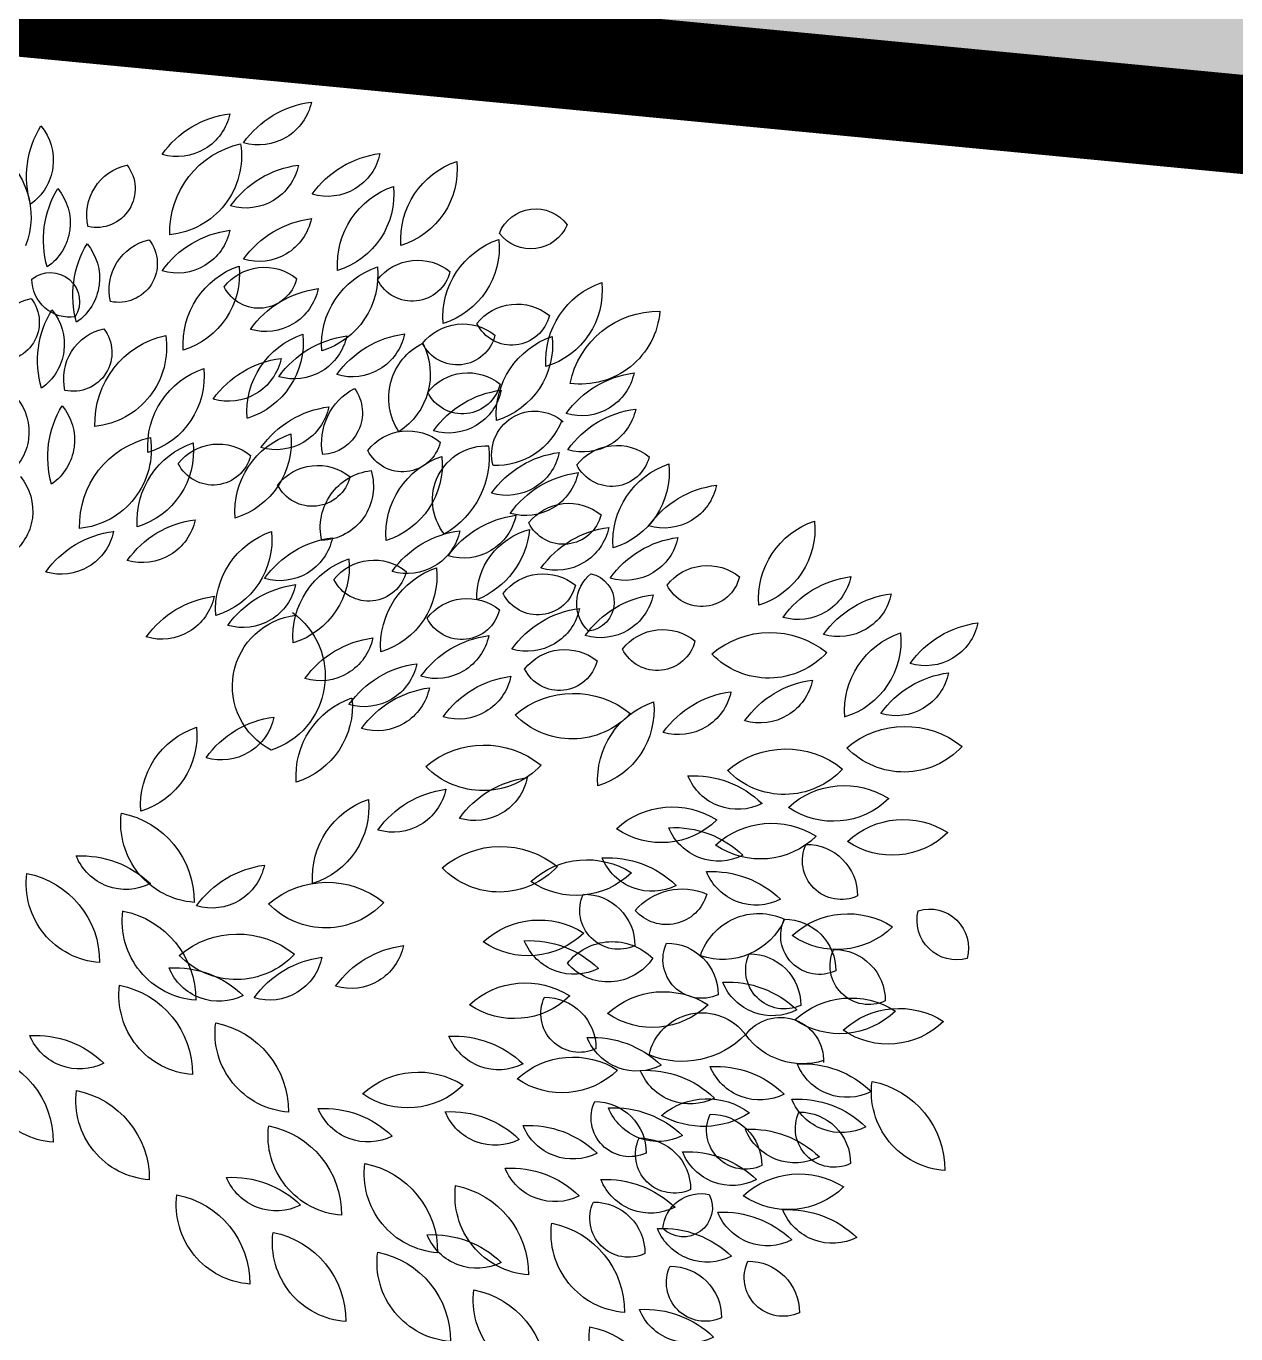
# Model space of a CAD drawing. Header units: metres. Extents: x 1097510 to 2158594, y 877039 to 1751652.
# Drawn here: x 1097627.5 to 1097633.63, y 877197.34 to 877203.96 of the extents above; entities that cross this region are included whole.
import ezdxf

# ---------------------------------------------------------------- set-up
doc = ezdxf.new("R2010")
doc.units = ezdxf.units.M
doc.linetypes.add('DASHED', pattern=[0.75, 0.5, -0.25])
doc.layers.add('C-TOPO-MINR', color=8, linetype='Continuous')
doc.layers.add('DWGAUTOCAD.COM', color=7, linetype='Continuous')

# ---------------------------------------------------------------- blocks, each defined once
blk = doc.blocks.new('A$C74456AAD')
at = {"color": 64, "linetype": 'Continuous'}
for centre, radius, start, end in [((1.8774, 4.89), 0.1402, 191.6172, 286.455), ((1.7069, 4.6059), 0.258, 35.4496, 82.6225), ((1.9197, 4.5755), 0.258, 35.4496, 82.6225), ((2.0901, 4.8596), 0.1402, 191.6172, 286.455), ((2.1293, 4.7214), 0.207, 171.3398, 264.5004), ((1.8741, 4.5226), 0.2354, 358.2313, 77.6088), ((1.6983, 4.7556), 0.1402, 191.6172, 286.455), ((1.5279, 4.4715), 0.258, 35.4496, 82.6225), ((1.567, 4.6857), 0.2075, 174.195, 252.9383), ((1.2914, 4.5028), 0.2153, 355.8674, 71.2659), ((1.7407, 4.4411), 0.258, 35.4496, 82.6225), ((1.9111, 4.7252), 0.1402, 191.6172, 286.455), ((1.7323, 4.6205), 0.2075, 174.195, 252.9383), ((1.4567, 4.4376), 0.2153, 355.8674, 71.2659), ((1.8774, 4.5858), 0.1402, 191.6172, 286.455), ((1.7069, 4.3017), 0.258, 35.4496, 82.6225), ((1.9197, 4.2713), 0.258, 35.4496, 82.6225), ((2.0901, 4.5554), 0.1402, 191.6172, 286.455), ((1.4571, 4.4822), 0.2075, 174.195, 252.9383), ((1.1816, 4.2993), 0.2153, 355.8674, 71.2659), ((1.4623, 4.3153), 0.1336, 38.2197, 128.9687), ((1.4766, 4.443), 0.1012, 193.6319, 333.5567), ((1.7739, 4.4104), 0.2075, 174.195, 252.9383), ((1.4983, 4.2275), 0.2153, 355.8674, 71.2659), ((1.8627, 4.2969), 0.1336, 38.2197, 128.9687), ((2.1353, 4.4125), 0.2075, 174.195, 252.9383), ((1.8597, 4.2297), 0.2153, 355.8674, 71.2659), ((1.6891, 4.1188), 0.258, 35.4496, 82.6225), ((1.8596, 4.4029), 0.1402, 191.6172, 286.455), ((1.877, 4.4246), 0.1012, 193.6319, 333.5567), ((1.2028, 4.2008), 0.1336, 38.2197, 128.9687), ((1.2171, 4.3285), 0.1012, 193.6319, 333.5567), ((1.3448, 4.149), 0.1336, 38.2197, 128.9687), ((1.3176, 4.2289), 0.2075, 174.195, 252.9383), ((1.042, 4.046), 0.2153, 355.8674, 71.2659), ((1.3591, 4.2767), 0.1012, 193.6319, 333.5567), ((1.4636, 4.0005), 0.258, 35.4496, 82.6225), ((1.634, 4.2846), 0.1402, 191.6172, 286.455), ((1.6147, 3.9952), 0.258, 35.4496, 82.6225), ((1.7851, 4.2793), 0.1402, 191.6172, 286.455), ((1.9687, 4.2345), 0.2075, 174.195, 252.9383), ((1.6931, 4.0517), 0.2153, 355.8674, 71.2659), ((1.607, 4.151), 0.1774, 152.7345, 237.5652), ((1.3785, 4.0892), 0.1596, 326.5839, 63.7158), ((1.9564, 4.2208), 0.1402, 191.6172, 286.455), ((1.786, 3.9367), 0.258, 35.4496, 82.6225), ((1.3312, 4.0214), 0.1336, 38.2197, 128.9687), ((1.2113, 3.8538), 0.258, 35.4496, 82.6225), ((1.3817, 4.1379), 0.1402, 191.6172, 286.455), ((1.3456, 4.1491), 0.1012, 193.6319, 333.5567), ((1.7158, 4.0506), 0.1091, 144.268, 267.1594), ((1.5517, 3.9715), 0.1616, 349.3272, 62.1002), ((1.6614, 3.8103), 0.258, 35.4496, 82.6225), ((1.8319, 4.0944), 0.1402, 191.6172, 286.455), ((1.1567, 3.9422), 0.1127, 345.0016, 131.2437), ((1.2582, 4.0973), 0.1844, 201.2986, 272.2744), ((1.4877, 3.8699), 0.1336, 38.2197, 128.9687), ((2, 3.9743), 0.2075, 174.195, 252.9383), ((1.7244, 3.7914), 0.2153, 355.8674, 71.2659), ((1.5069, 3.9355), 0.231, 172.7466, 240.4384), ((1.2822, 3.823), 0.1417, 321.3727, 92.2744), ((1.502, 3.9976), 0.1012, 193.6319, 333.5567), ((1.9826, 3.8355), 0.1336, 38.2197, 128.9687), ((1.0598, 3.6911), 0.258, 35.4496, 82.6225), ((1.2303, 3.9752), 0.1402, 191.6172, 286.455), ((1.6059, 3.9159), 0.2075, 174.195, 252.9383), ((1.3304, 3.733), 0.2153, 355.8674, 71.2659), ((1.997, 3.9632), 0.1012, 193.6319, 333.5567), ((1.7185, 3.8578), 0.1406, 162.6096, 267.7948), ((1.5669, 3.7508), 0.1499, 347.0695, 83.335), ((1.7231, 3.7798), 0.1336, 38.2197, 128.9687), ((1.7375, 3.9076), 0.1012, 193.6319, 333.5567), ((1.1728, 3.5273), 0.258, 35.4496, 82.6225), ((1.3432, 3.8114), 0.1402, 191.6172, 286.455), ((1.1239, 3.5674), 0.1845, 358.4611, 75.4063), ((1.3899, 3.7674), 0.2205, 185.5679, 248.2995), ((1.3191, 3.487), 0.258, 35.4496, 82.6225), ((1.4896, 3.7711), 0.1402, 191.6172, 286.455), ((1.652, 3.4684), 0.258, 35.4496, 82.6225), ((1.8225, 3.7525), 0.1402, 191.6172, 286.455), ((2.0503, 3.7197), 0.2075, 174.195, 252.9383), ((1.7747, 3.5369), 0.2153, 355.8674, 71.2659), ((1.5762, 3.5326), 0.1336, 38.2197, 128.9687), ((1.8487, 3.6482), 0.2075, 174.195, 252.9383), ((1.5732, 3.4654), 0.2153, 355.8674, 71.2659), ((1.6197, 3.6249), 0.2075, 174.195, 252.9383), ((1.3441, 3.4421), 0.2153, 355.8674, 71.2659), ((1.5905, 3.6603), 0.1012, 193.6319, 333.5567), ((1.9184, 3.6302), 0.1402, 191.6172, 286.455), ((1.7479, 3.3461), 0.258, 35.4496, 82.6225), ((1.333, 3.4322), 0.1336, 38.2197, 128.9687), ((1.3474, 3.5599), 0.1012, 193.6319, 333.5567), ((1.9068, 3.3636), 0.203, 125.3902, 252.2228), ((1.759, 3.3365), 0.187, 297.3232, 83.471), ((1.2438, 3.2131), 0.258, 35.4496, 82.6225), ((1.4143, 3.4972), 0.1402, 191.6172, 286.455), ((1.5466, 3.2071), 0.258, 35.4496, 82.6225), ((1.717, 3.4912), 0.1402, 191.6172, 286.455), ((1.4317, 3.1395), 0.258, 35.4496, 82.6225), ((1.6022, 3.4236), 0.1402, 191.6172, 286.455), ((1.186, 3.1071), 0.258, 35.4496, 82.6225), ((1.3564, 3.3911), 0.1402, 191.6172, 286.455), ((1.3988, 3.0767), 0.258, 35.4496, 82.6225), ((1.5692, 3.3607), 0.1402, 191.6172, 286.455), ((1.8404, 3.2851), 0.2075, 174.195, 252.9383), ((1.5648, 3.1023), 0.2153, 355.8674, 71.2659), ((1.8046, 3.0005), 0.258, 35.4496, 82.6225), ((1.9751, 3.2846), 0.1402, 191.6172, 286.455), ((2.2462, 3.209), 0.2075, 174.195, 252.9383), ((1.9706, 3.0261), 0.2153, 355.8674, 71.2659), ((1.2887, 2.9479), 0.2354, 49.6599, 129.0374), ((1.2924, 3.2713), 0.207, 222.7683, 315.929), ((1.1433, 2.8423), 0.258, 35.4496, 82.6225), ((1.3137, 3.1264), 0.1402, 191.6172, 286.455), ((1.5265, 3.096), 0.1402, 191.6172, 286.455), ((1.356, 2.8119), 0.258, 35.4496, 82.6225), ((1.7976, 3.0204), 0.2075, 174.195, 252.9383), ((1.522, 2.8375), 0.2153, 355.8674, 71.2659), ((2.2812, 2.7745), 0.2354, 101.0885, 180.466), ((2.0306, 2.9791), 0.207, 274.1969, 7.3576), ((1.8296, 2.6138), 0.258, 35.4496, 82.6225), ((2.0001, 2.8979), 0.1402, 191.6172, 286.455), ((2.3397, 2.6361), 0.258, 86.8782, 134.0511), ((2.2239, 2.9465), 0.1402, 243.0457, 337.8836), ((2.2776, 2.8217), 0.207, 274.1969, 7.3576), ((2.5282, 2.6172), 0.2354, 101.0885, 180.466), ((1.6992, 2.5896), 0.2354, 49.6599, 129.0374), ((1.7029, 2.913), 0.207, 222.7683, 315.929), ((2.0268, 2.7236), 0.207, 274.1969, 7.3576), ((2.2774, 2.519), 0.2354, 101.0885, 180.466), ((1.9324, 2.4546), 0.2354, 49.6599, 129.0374), ((1.6793, 2.3736), 0.258, 35.4496, 82.6225), ((1.8497, 2.6577), 0.1402, 191.6172, 286.455), ((1.936, 2.7781), 0.207, 222.7683, 315.929), ((2.0974, 2.3441), 0.258, 86.8782, 134.0511), ((1.9816, 2.6545), 0.1402, 243.0457, 337.8836), ((2.2859, 2.3252), 0.2354, 101.0885, 180.466), ((2.0353, 2.5297), 0.207, 274.1969, 7.3576), ((2.035, 2.227), 0.2354, 101.0885, 180.466), ((1.7845, 2.4316), 0.207, 274.1969, 7.3576), ((2.4608, 2.1675), 0.258, 86.8782, 134.0511), ((2.345, 2.4779), 0.1402, 243.0457, 337.8836), ((2.3985, 2.0504), 0.2354, 101.0885, 180.466), ((2.1479, 2.2549), 0.207, 274.1969, 7.3576), ((1.8966, 1.9581), 0.2354, 101.0885, 180.466), ((1.646, 2.1626), 0.207, 274.1969, 7.3576), ((1.9477, 1.7972), 0.258, 86.8782, 134.0511), ((1.8318, 2.1076), 0.1402, 243.0457, 337.8836), ((2.1362, 1.7783), 0.2354, 101.0885, 180.466), ((1.8856, 1.9828), 0.207, 274.1969, 7.3576), ((1.8853, 1.6801), 0.2354, 101.0885, 180.466), ((1.6347, 1.8846), 0.207, 274.1969, 7.3576)]:
    blk.add_arc(centre, radius, start, end, dxfattribs=at)
at = {"color": 66, "linetype": 'Continuous'}
for centre, radius, start, end in [((2.5538, 4.71), 0.1402, 140.1886, 235.0264), ((2.2254, 4.6661), 0.258, 344.0211, 31.194), ((2.6792, 4.5625), 0.2075, 122.7665, 201.5097), ((2.5098, 4.5461), 0.1402, 140.1886, 235.0264), ((2.1814, 4.5022), 0.258, 344.0211, 31.194), ((2.4332, 4.4021), 0.1402, 140.1886, 235.0264), ((2.1048, 4.3583), 0.258, 344.0211, 31.194), ((2.4213, 4.3406), 0.0762, 50.5291, 211.4743), ((2.3699, 4.3997), 0.0998, 262.184, 359.8194), ((2.5514, 4.287), 0.1012, 142.2033, 282.1281), ((2.4426, 4.2186), 0.1336, 346.7912, 77.5402), ((2.5251, 4.2298), 0.1402, 140.1886, 235.0264), ((2.1967, 4.186), 0.258, 344.0211, 31.194), ((2.3619, 4.2079), 0.1012, 142.2033, 282.1281), ((2.2531, 4.1395), 0.1336, 346.7912, 77.5402), ((2.4985, 3.9794), 0.1402, 140.1886, 235.0264), ((2.1701, 3.9355), 0.258, 344.0211, 31.194), ((2.6174, 4.0003), 0.1402, 140.1886, 235.0264)]:
    blk.add_arc(centre, radius, start, end, dxfattribs=at)
at = {"color": 62, "linetype": 'Continuous'}
for centre, radius, start, end in [((2.3013, 4.6354), 0.1012, 142.2033, 282.1281), ((2.1925, 4.5669), 0.1336, 346.7912, 77.5402), ((1.1545, 4.481), 0.1021, 21.8076, 143.8935), ((1.1672, 4.5821), 0.1036, 203.3183, 322.3827), ((2.2433, 4.4401), 0.1012, 142.2033, 282.1281), ((2.1345, 4.3717), 0.1336, 346.7912, 77.5402), ((1.1884, 4.3695), 0.2075, 174.195, 252.9383), ((0.9128, 4.1866), 0.2153, 355.8674, 71.2659), ((0.8341, 4.0801), 0.2354, 11.6008, 90.9783), ((1.0364, 4.3325), 0.207, 184.7092, 277.8699), ((2.325, 4.2212), 0.207, 171.3398, 264.5004), ((2.0698, 4.0224), 0.2354, 358.2313, 77.6088), ((2.2275, 4.1452), 0.2075, 174.195, 252.9383), ((1.952, 3.9623), 0.2153, 355.8674, 71.2659), ((0.8645, 3.8989), 0.258, 35.4496, 82.6225), ((1.0349, 4.183), 0.1402, 191.6172, 286.455), ((0.8603, 3.8046), 0.258, 35.4496, 82.6225), ((1.0307, 4.0886), 0.1402, 191.6172, 286.455), ((0.9422, 3.832), 0.1336, 38.2197, 128.9687), ((2.2552, 3.9511), 0.2075, 174.195, 252.9383), ((1.9796, 3.7682), 0.2153, 355.8674, 71.2659), ((2.3649, 3.9547), 0.207, 171.3398, 264.5004), ((2.1097, 3.756), 0.2354, 358.2313, 77.6088), ((0.9565, 3.9597), 0.1012, 193.6319, 333.5567), ((1.0132, 3.8961), 0.2075, 174.195, 252.9383), ((0.7376, 3.7132), 0.2153, 355.8674, 71.2659), ((1.0106, 3.6385), 0.258, 35.4496, 82.6225), ((1.1811, 3.9226), 0.1402, 191.6172, 286.455), ((0.6493, 3.6058), 0.258, 35.4496, 82.6225), ((0.8197, 3.8899), 0.1402, 191.6172, 286.455), ((2.6074, 3.7941), 0.1402, 140.1886, 235.0264), ((1.0678, 3.6807), 0.1336, 38.2197, 128.9687), ((1.0821, 3.8084), 0.1012, 193.6319, 333.5567), ((2.1808, 3.7998), 0.1402, 191.6172, 286.455), ((2.0103, 3.5157), 0.258, 35.4496, 82.6225), ((0.75, 3.4692), 0.258, 35.4496, 82.6225), ((0.9204, 3.7533), 0.1402, 191.6172, 286.455), ((0.9304, 3.4956), 0.258, 35.4496, 82.6225), ((1.1008, 3.7797), 0.1402, 191.6172, 286.455), ((2.2231, 3.4853), 0.258, 35.4496, 82.6225), ((2.3936, 3.7694), 0.1402, 191.6172, 286.455), ((0.7063, 3.5183), 0.1336, 38.2197, 128.9687), ((0.7207, 3.646), 0.1012, 193.6319, 333.5567), ((1.0259, 3.556), 0.0762, 101.9577, 262.9028), ((0.9476, 3.5527), 0.0998, 313.6126, 51.2479), ((1.1346, 3.4966), 0.1336, 38.2197, 128.9687), ((1.149, 3.6243), 0.1012, 193.6319, 333.5567), ((0.8148, 3.3196), 0.258, 35.4496, 82.6225), ((0.9852, 3.6037), 0.1402, 191.6172, 286.455), ((1.9607, 3.3157), 0.258, 35.4496, 82.6225), ((2.1312, 3.5998), 0.1402, 191.6172, 286.455), ((1.0068, 3.284), 0.258, 35.4496, 82.6225), ((1.1772, 3.5681), 0.1402, 191.6172, 286.455), ((0.8228, 3.3512), 0.1336, 38.2197, 128.9687), ((0.5424, 3.2417), 0.2354, 49.6599, 129.0374), ((0.8371, 3.4789), 0.1012, 193.6319, 333.5567), ((0.5461, 3.5651), 0.207, 222.7683, 315.929), ((1.0783, 3.2991), 0.1336, 38.2197, 128.9687), ((1.0926, 3.4269), 0.1012, 193.6319, 333.5567), ((0.7819, 3.3507), 0.1402, 191.6172, 286.455), ((0.6114, 3.0666), 0.258, 35.4496, 82.6225), ((1.0556, 3.0828), 0.2354, 49.6599, 129.0374), ((1.053, 3.2751), 0.2075, 174.195, 252.9383), ((0.7774, 3.0922), 0.2153, 355.8674, 71.2659), ((1.0593, 3.4062), 0.207, 222.7683, 315.929), ((0.7428, 2.8453), 0.258, 86.8782, 134.0511), ((0.627, 3.1556), 0.1402, 243.0457, 337.8836), ((0.7978, 2.8066), 0.2153, 47.296, 122.6944), ((0.8267, 3.136), 0.2075, 225.6236, 304.3669), ((0.793, 2.71), 0.258, 86.8782, 134.0511), ((0.6772, 3.0204), 0.1402, 243.0457, 337.8836), ((1.246, 2.6831), 0.2354, 49.6599, 129.0374), ((0.9668, 2.6313), 0.258, 86.8782, 134.0511), ((0.8509, 2.9417), 0.1402, 243.0457, 337.8836), ((1.0208, 2.6687), 0.2153, 47.296, 122.6944), ((0.6947, 2.5952), 0.258, 86.8782, 134.0511), ((0.5788, 2.9056), 0.1402, 243.0457, 337.8836), ((1.0496, 2.9982), 0.2075, 225.6236, 304.3669), ((1.2497, 3.0066), 0.207, 222.7683, 315.929), ((0.7723, 2.646), 0.1616, 40.7558, 113.5288), ((0.8128, 2.8236), 0.1091, 195.6966, 318.588), ((0.9381, 2.7514), 0.1012, 245.0604, 24.9852), ((1.0291, 2.6605), 0.1336, 89.6483, 180.3973), ((0.5723, 2.584), 0.1596, 18.0124, 115.1444), ((0.6664, 2.8011), 0.1774, 204.163, 288.9938), ((1.1453, 2.5113), 0.2153, 47.296, 122.6944), ((0.8119, 2.5326), 0.1336, 89.6483, 180.3973), ((0.7209, 2.6234), 0.1012, 245.0604, 24.9852), ((0.9543, 2.5203), 0.1499, 38.498, 134.7636), ((1.17, 2.4147), 0.258, 86.8782, 134.0511), ((1.0542, 2.7251), 0.1402, 243.0457, 337.8836), ((1.1742, 2.8407), 0.2075, 225.6236, 304.3669), ((0.505, 2.5956), 0.1012, 245.0604, 24.9852), ((0.5959, 2.5047), 0.1336, 89.6483, 180.3973), ((1.637, 2.6881), 0.1402, 191.6172, 286.455), ((1.4665, 2.404), 0.258, 35.4496, 82.6225), ((0.9652, 2.7055), 0.1406, 214.0382, 319.2234), ((0.652, 2.3065), 0.258, 86.8782, 134.0511), ((0.5362, 2.6169), 0.1402, 243.0457, 337.8836), ((1.1814, 2.3472), 0.2153, 47.296, 122.6944), ((0.8208, 2.3242), 0.2153, 47.296, 122.6944), ((1.2103, 2.6767), 0.2075, 225.6236, 304.3669), ((0.8496, 2.6537), 0.2075, 225.6236, 304.3669), ((1.0398, 2.4823), 0.1012, 245.0604, 24.9852), ((1.1307, 2.3915), 0.1336, 89.6483, 180.3973), ((0.7204, 2.3428), 0.1417, 12.8013, 143.703), ((0.7725, 2.5886), 0.231, 224.1752, 291.8669), ((1.0061, 2.1621), 0.258, 86.8782, 134.0511), ((0.8903, 2.4725), 0.1402, 243.0457, 337.8836), ((1.3667, 2.1654), 0.258, 86.8782, 134.0511), ((1.2509, 2.4758), 0.1402, 243.0457, 337.8836), ((1.0568, 2.1536), 0.2153, 47.296, 122.6944), ((2.6493, 2.1486), 0.2354, 101.0885, 180.466), ((2.3988, 2.3531), 0.207, 274.1969, 7.3576), ((0.6848, 2.0866), 0.258, 86.8782, 134.0511), ((0.569, 2.397), 0.1402, 243.0457, 337.8836), ((0.8672, 2.0762), 0.258, 86.8782, 134.0511), ((0.7514, 2.3866), 0.1402, 243.0457, 337.8836), ((1.0857, 2.4831), 0.2075, 225.6236, 304.3669), ((1.4601, 2.1143), 0.2153, 47.296, 122.6944), ((1.4889, 2.4437), 0.2075, 225.6236, 304.3669), ((0.7069, 2.0756), 0.1845, 49.8897, 126.8348), ((0.607, 2.1772), 0.1012, 245.0604, 24.9852), ((0.6979, 2.0863), 0.1336, 89.6483, 180.3973), ((0.7164, 2.4082), 0.2205, 236.9964, 299.7281), ((0.9504, 1.9784), 0.258, 86.8782, 134.0511), ((0.8346, 2.2887), 0.1402, 243.0457, 337.8836), ((0.9086, 2.21), 0.1012, 245.0604, 24.9852), ((0.9996, 2.1192), 0.1336, 89.6483, 180.3973), ((1.3766, 1.9685), 0.258, 86.8782, 134.0511), ((1.2607, 2.2789), 0.1402, 243.0457, 337.8836), ((1.7081, 1.977), 0.258, 86.8782, 134.0511), ((1.5923, 2.2874), 0.1402, 243.0457, 337.8836), ((1.1733, 1.9324), 0.258, 86.8782, 134.0511), ((1.0575, 2.2428), 0.1402, 243.0457, 337.8836), ((0.7926, 2.1147), 0.1012, 245.0604, 24.9852), ((0.8836, 2.0238), 0.1336, 89.6483, 180.3973), ((0.757, 1.8635), 0.258, 86.8782, 134.0511), ((0.6411, 2.1739), 0.1402, 243.0457, 337.8836), ((1.6458, 1.8599), 0.2354, 101.0885, 180.466), ((1.3952, 2.0645), 0.207, 274.1969, 7.3576), ((0.97, 1.7913), 0.258, 86.8782, 134.0511), ((0.8542, 2.1017), 0.1402, 243.0457, 337.8836), ((1.2202, 1.8211), 0.258, 86.8782, 134.0511), ((1.1043, 2.1315), 0.1402, 243.0457, 337.8836), ((1.1581, 2.0067), 0.207, 274.1969, 7.3576), ((1.4087, 1.8022), 0.2354, 101.0885, 180.466), ((0.7693, 1.9758), 0.0762, 153.3863, 314.3314), ((0.7231, 1.9126), 0.0998, 5.0412, 102.6765), ((0.9119, 1.9475), 0.1012, 245.0604, 24.9852), ((1.0028, 1.8567), 0.1336, 89.6483, 180.3973), ((0.6652, 1.706), 0.258, 86.8782, 134.0511), ((0.5493, 2.0164), 0.1402, 243.0457, 337.8836), ((0.8225, 1.6634), 0.258, 86.8782, 134.0511), ((0.7067, 1.9738), 0.1402, 243.0457, 337.8836), ((0.9072, 1.9086), 0.207, 274.1969, 7.3576), ((1.1578, 1.704), 0.2354, 101.0885, 180.466), ((1.4236, 1.6473), 0.258, 86.8782, 134.0511), ((1.3078, 1.9577), 0.1402, 243.0457, 337.8836), ((1.6121, 1.6284), 0.2354, 101.0885, 180.466), ((1.3616, 1.833), 0.207, 274.1969, 7.3576), ((0.5087, 1.7933), 0.1012, 245.0604, 24.9852), ((0.5996, 1.7025), 0.1336, 89.6483, 180.3973), ((0.7119, 1.7802), 0.1012, 245.0604, 24.9852), ((0.8029, 1.6893), 0.1336, 89.6483, 180.3973), ((1.3613, 1.5303), 0.2354, 101.0885, 180.466), ((1.1107, 1.7348), 0.207, 274.1969, 7.3576), ((0.8697, 1.4525), 0.258, 86.8782, 134.0511), ((0.7538, 1.7629), 0.1402, 243.0457, 337.8836), ((1.0582, 1.4336), 0.2354, 101.0885, 180.466), ((0.8076, 1.6382), 0.207, 274.1969, 7.3576)]:
    blk.add_arc(centre, radius, start, end, dxfattribs=at)
at = {"color": 60, "linetype": 'Continuous'}
for centre, radius, start, end in [((0.633, 3.7471), 0.2075, 174.195, 252.9383), ((0.3575, 3.5642), 0.2153, 355.8674, 71.2659), ((0.4691, 3.6511), 0.1402, 191.6172, 286.455), ((0.2986, 3.367), 0.258, 35.4496, 82.6225), ((0.193, 3.3223), 0.258, 35.4496, 82.6225), ((0.3635, 3.6064), 0.1402, 191.6172, 286.455), ((0.1373, 3.5305), 0.1402, 191.6172, 286.455), ((-0.0331, 3.2464), 0.258, 35.4496, 82.6225), ((0.4085, 3.4549), 0.2075, 174.195, 252.9383), ((0.1329, 3.272), 0.2153, 355.8674, 71.2659), ((0.0435, 3.1159), 0.258, 35.4496, 82.6225), ((0.2139, 3.4), 0.1402, 191.6172, 286.455), ((0.3987, 3.097), 0.258, 35.4496, 82.6225), ((0.5691, 3.3811), 0.1402, 191.6172, 286.455), ((0.1895, 2.9965), 0.2354, 49.6599, 129.0374), ((0.1932, 3.3199), 0.207, 222.7683, 315.929), ((0.5014, 2.9378), 0.2354, 49.6599, 129.0374), ((0.5051, 3.2613), 0.207, 222.7683, 315.929), ((0.3487, 2.8623), 0.2153, 47.296, 122.6944), ((0.3775, 3.1918), 0.2075, 225.6236, 304.3669), ((0.1946, 2.7737), 0.2153, 47.296, 122.6944), ((0.5388, 2.7639), 0.2153, 47.296, 122.6944), ((0.2235, 3.1032), 0.2075, 225.6236, 304.3669), ((0.5677, 3.0934), 0.2075, 225.6236, 304.3669), ((0.3568, 2.8813), 0.1012, 245.0604, 24.9852), ((0.4478, 2.7904), 0.1336, 89.6483, 180.3973), ((0.1264, 2.6531), 0.1021, 73.2361, 195.322), ((0.0552, 2.7261), 0.1036, 254.7469, 13.8113), ((0.3389, 2.5277), 0.2153, 47.296, 122.6944), ((0.3677, 2.8571), 0.2075, 225.6236, 304.3669), ((0.4136, 2.6858), 0.1012, 245.0604, 24.9852), ((0.5045, 2.5949), 0.1336, 89.6483, 180.3973), ((0.2846, 2.607), 0.1012, 245.0604, 24.9852), ((0.3755, 2.5162), 0.1336, 89.6483, 180.3973), ((0.2058, 2.2806), 0.2153, 47.296, 122.6944), ((0.3318, 2.3077), 0.2153, 47.296, 122.6944), ((0.2347, 2.6101), 0.2075, 225.6236, 304.3669), ((0.3606, 2.6372), 0.2075, 225.6236, 304.3669), ((0.5155, 2.3597), 0.1127, 36.4302, 182.6723), ((0.4575, 2.5358), 0.1844, 252.7272, 323.703), ((0.4575, 2.0934), 0.258, 86.8782, 134.0511), ((0.3417, 2.4038), 0.1402, 243.0457, 337.8836), ((0.0711, 2.2788), 0.207, 274.1969, 7.3576), ((0.3217, 2.0743), 0.2354, 101.0885, 180.466), ((0.4717, 2.0013), 0.258, 86.8782, 134.0511), ((0.3559, 2.3117), 0.1402, 243.0457, 337.8836), ((0.3753, 2.1825), 0.1012, 245.0604, 24.9852), ((0.4662, 2.0916), 0.1336, 89.6483, 180.3973), ((0.593, 1.9226), 0.258, 86.8782, 134.0511), ((0.4772, 2.233), 0.1402, 243.0457, 337.8836), ((0.4667, 1.8485), 0.2153, 47.296, 122.6944), ((0.4956, 2.178), 0.2075, 225.6236, 304.3669), ((0.4956, 1.7125), 0.258, 86.8782, 134.0511), ((0.3797, 2.0229), 0.1402, 243.0457, 337.8836)]:
    blk.add_arc(centre, radius, start, end, dxfattribs=at)

msp = doc.modelspace()

# ---------------------------------------------------------------- hatches: boundary and pattern name
at = {"transparency": 33554602}
h = msp.add_hatch(dxfattribs=at)
h.set_pattern_fill('AR-CONC', color=9, scale=0.01)
h.paths.add_polyline_path([(1097752.5974, 877208.2382), (1097757.845, 877212.044), (1097762.109, 877214.901), (1097765.432, 877216.837), (1097757.759, 877219.046), (1097752.07, 877217.484), (1097742.692, 877214.472), (1097730.221, 877208.152), (1097717.752, 877207.699), (1097699.58, 877208.171), (1097684.374, 877204.599), (1097671.585, 877204.296), (1097656.247, 877206.197), (1097634.311, 877207.796), (1097624.402, 877208.4889), (1097612.512, 877219.361), (1097613.526, 877222.017), (1097614.217, 877223.918), (1097605.154, 877225.956), (1097599.413, 877226.657), (1097600.381, 877223.138), (1097605.528, 877219.999), (1097610.754, 877215.512), (1097615.313, 877211.011), (1097623.572, 877204.428), (1097634.053, 877203.423), (1097648.747, 877202.896), (1097665.209, 877201.516), (1097687.817, 877201.494), (1097702.372, 877204.916), (1097709.087, 877204.78), (1097724.138, 877203.189), (1097735.028, 877205.815), (1097743.406, 877209.884), (1097746.929, 877210.428), (1097748.356, 877212.762)])

# ---------------------------------------------------------------- linework, layer by layer
at = {"color": 7, "linetype": 'DASHED', "true_color": 0xf0f0f0, "const_width": 0.5, "elevation": 1540, "flags": 128}
msp.add_lwpolyline([(1097752.5974, 877208.2382), (1097757.845, 877212.044), (1097762.109, 877214.901), (1097765.432, 877216.837), (1097757.759, 877219.046), (1097752.07, 877217.484), (1097742.692, 877214.472), (1097730.221, 877208.152), (1097717.752, 877207.699), (1097699.58, 877208.171), (1097684.374, 877204.599), (1097671.585, 877204.296), (1097656.247, 877206.197), (1097634.311, 877207.796), (1097624.402, 877208.4889), (1097612.512, 877219.361), (1097613.526, 877222.017), (1097614.217, 877223.918), (1097605.154, 877225.956), (1097599.413, 877226.657), (1097600.381, 877223.138), (1097605.528, 877219.999), (1097610.754, 877215.512), (1097615.313, 877211.011), (1097623.572, 877204.428), (1097634.053, 877203.423), (1097648.747, 877202.896), (1097665.209, 877201.516), (1097687.817, 877201.494), (1097702.372, 877204.916), (1097709.087, 877204.78), (1097724.138, 877203.189), (1097735.028, 877205.815), (1097743.406, 877209.884), (1097746.929, 877210.428), (1097748.356, 877212.762), (1097752.5974, 877208.2382)], dxfattribs=at)
at = {"color": 7, "true_color": 0xf0f0f0, "elevation": 1524.878, "flags": 128}
msp.add_lwpolyline([(1097615.313, 877211.011), (1097623.572, 877204.428), (1097634.053, 877203.423), (1097648.747, 877202.896), (1097665.209, 877201.516), (1097676.6791, 877201.5048), (1097687.817, 877201.494), (1097702.372, 877204.916), (1097709.087, 877204.78), (1097724.138, 877203.189), (1097735.028, 877205.815), (1097743.406, 877209.884), (1097746.929, 877210.428), (1097748.356, 877212.762), (1097752.5974, 877208.2382), (1097747.847, 877204.842), (1097737.529, 877193.34), (1097733.953, 877187.068), (1097729.469, 877182.53), (1097726.491, 877180.653), (1097717.986, 877167.963)], dxfattribs=at)
at = {"layer": 'C-TOPO-MINR', "color": 8, "linetype": 'Continuous', "lineweight": -3, "elevation": 1503.75, "flags": 128}
msp.add_lwpolyline([(1097630.4382, 877203.7696), (1097634.3054, 877207.7004), (1097634.3229, 877207.7766), (1097634.3423, 877207.7854), (1097634.3426, 877207.7937)], dxfattribs=at)

# ---------------------------------------------------------------- block references
at = {"layer": 'DWGAUTOCAD.COM', "xscale": -1.938528692919776, "yscale": 1.938528692919776, "zscale": 1.938528692919776}
msp.add_blockref('A$C74456AAD', (1097632.3213, 877194.1493), dxfattribs=at)

doc.saveas('drawing.dxf')
